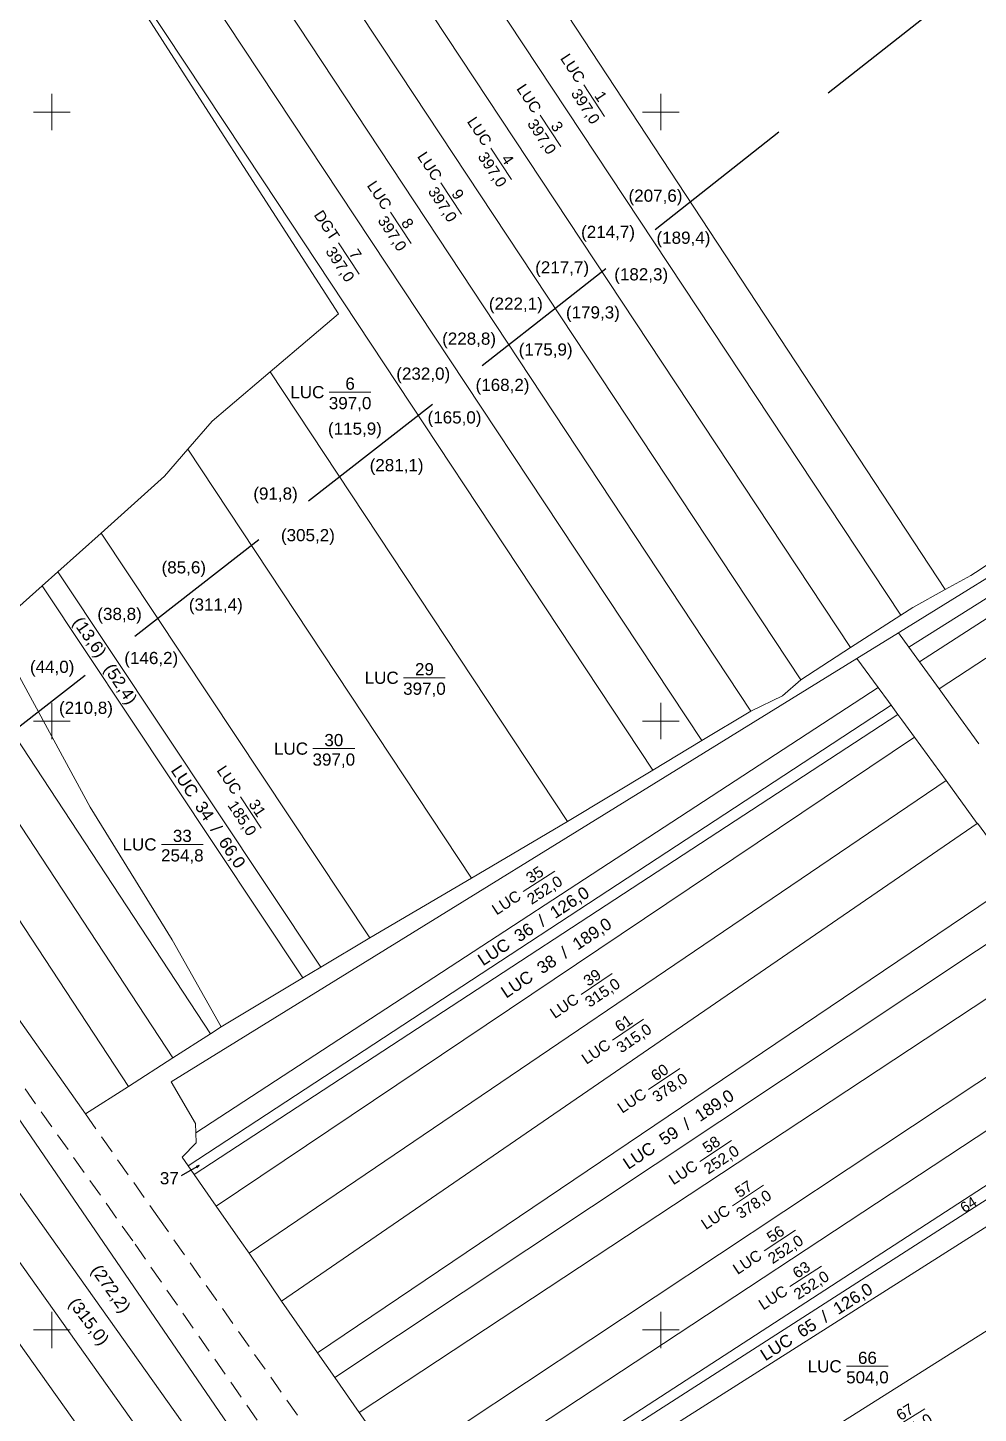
# Model space of a CAD drawing. Header units: metres. Extents: x 591680 to 592121, y 2319362 to 2319832.
# Drawn here: x 591848 to 591926.1, y 2319643.2 to 2319756.9 of the extents above; entities that cross this region are included whole.
import ezdxf
from ezdxf.enums import TextEntityAlignment as Align

# ---------------------------------------------------------------- set-up
doc = ezdxf.new("R2010")
doc.units = ezdxf.units.M
doc.header["$MEASUREMENT"] = 0
doc.linetypes.add('DGN Style 3', pattern=[18.08141, 12.915293, -5.166117])
doc.linetypes.add('{tuong nha}', pattern=[2.3, 1.5, -0.8])
for name, color, linetype, lineweight in [('Level 10', 7, 'Continuous', 0), ('Level 13', 7, 'Continuous', 0), ('Level 2', 7, 'Continuous', 0), ('Level 22', 7, 'Continuous', 0), ('Level 4', 7, 'Continuous', 0), ('Level 51', 7, 'Continuous', 0), ('Level 6', 7, 'Continuous', 0), ('Level 63', 7, 'Continuous', 0)]:
    doc.layers.add(name, color=color, linetype=linetype, lineweight=lineweight)
doc.styles.get("Standard").update_dxf_attribs({"font": 'arial.ttf'})
doc.styles.add('Style-Arial', font='arial.ttf')
doc.dimstyles.get("Standard").update_dxf_attribs({"dimtxt": 0.18, "dimasz": 0.18, "dimexe": 0.18, "dimexo": 0.0625, "dimgap": 0.09, "dimtad": 0, "dimtih": 1, "dimtoh": 1, "dimdec": 4, "dimzin": 0, "dimdsep": 46, "dimtxsty": 'Standard', "dimcen": 0.09, "dimadec": 0, "dimazin": 0, "dimtfac": 1, "dimtdec": 4, "dimtofl": 0, "dimtmove": 0, "dimatfit": 3, "dimfxl": 1, "dimtolj": 1, "dimtzin": 0, "dimarcsym": 0})

# ---------------------------------------------------------------- blocks, each defined once
blk = doc.blocks.new('N_Thua_5')
at = {"layer": 'Level 13', "color": 7, "linetype": 'Continuous', "lineweight": 0}
blk.add_line((0, 0), (3.427591, 0), dxfattribs=at)
at = {"layer": 'Level 13', "color": 3, "linetype": 'Continuous', "lineweight": 0}
blk.add_text('LUC', height=1, dxfattribs=at).set_placement((-0.4, 0), align=Align.MIDDLE_RIGHT)
at = {"layer": 'Level 2', "color": 1, "linetype": 'Continuous', "lineweight": 0}
blk.add_text('66', height=1, dxfattribs=at).set_placement((1.713796, 0.2), align=Align.CENTER)
at = {"layer": 'Level 4', "color": 1, "linetype": 'Continuous', "lineweight": 0}
blk.add_text('504,0', height=1, dxfattribs=at).set_placement((1.713796, -0.4), align=Align.TOP_CENTER)
blk = doc.blocks.new('N_Thua_9')
at = {"layer": 'Level 13', "color": 7, "linetype": 'Continuous', "lineweight": 0}
blk.add_line((0, 0), (3.427591, 0), dxfattribs=at)
at = {"layer": 'Level 13', "color": 3, "linetype": 'Continuous', "lineweight": 0}
blk.add_text('LUC', height=1, dxfattribs=at).set_placement((-0.4, 0), align=Align.MIDDLE_RIGHT)
at = {"layer": 'Level 2', "color": 1, "linetype": 'Continuous', "lineweight": 0}
blk.add_text('6', height=1, dxfattribs=at).set_placement((1.713796, 0.2), align=Align.CENTER)
at = {"layer": 'Level 4', "color": 1, "linetype": 'Continuous', "lineweight": 0}
blk.add_text('397,0', height=1, dxfattribs=at).set_placement((1.713796, -0.4), align=Align.TOP_CENTER)
blk = doc.blocks.new('N_Thua_10')
at = {"layer": 'Level 13', "color": 7, "linetype": 'Continuous', "lineweight": 0}
blk.add_line((0, 0), (3.084832, 0), dxfattribs=at)
at = {"layer": 'Level 13', "color": 3, "linetype": 'Continuous', "lineweight": 0}
blk.add_text('DGT', height=0.9, dxfattribs=at).set_placement((-0.4, 0), align=Align.MIDDLE_RIGHT)
at = {"layer": 'Level 2', "color": 1, "linetype": 'Continuous', "lineweight": 0}
blk.add_text('7', height=0.9, dxfattribs=at).set_placement((1.542416, 0.2), align=Align.CENTER)
at = {"layer": 'Level 4', "color": 1, "linetype": 'Continuous', "lineweight": 0}
blk.add_text('397,0', height=0.9, dxfattribs=at).set_placement((1.542416, -0.4), align=Align.TOP_CENTER)
blk = doc.blocks.new('N_Thua_11')
at = {"layer": 'Level 13', "color": 7, "linetype": 'Continuous', "lineweight": 0}
blk.add_line((0, 0), (3.084832, 0), dxfattribs=at)
at = {"layer": 'Level 13', "color": 3, "linetype": 'Continuous', "lineweight": 0}
blk.add_text('LUC', height=0.9, dxfattribs=at).set_placement((-0.4, 0), align=Align.MIDDLE_RIGHT)
at = {"layer": 'Level 2', "color": 1, "linetype": 'Continuous', "lineweight": 0}
blk.add_text('8', height=0.9, dxfattribs=at).set_placement((1.542416, 0.2), align=Align.CENTER)
at = {"layer": 'Level 4', "color": 1, "linetype": 'Continuous', "lineweight": 0}
blk.add_text('397,0', height=0.9, dxfattribs=at).set_placement((1.542416, -0.4), align=Align.TOP_CENTER)
blk = doc.blocks.new('N_Thua_12')
at = {"layer": 'Level 13', "color": 7, "linetype": 'Continuous', "lineweight": 0}
blk.add_line((0, 0), (3.427591, 0), dxfattribs=at)
at = {"layer": 'Level 13', "color": 3, "linetype": 'Continuous', "lineweight": 0}
blk.add_text('LUC', height=1, dxfattribs=at).set_placement((-0.4, 0), align=Align.MIDDLE_RIGHT)
at = {"layer": 'Level 2', "color": 1, "linetype": 'Continuous', "lineweight": 0}
blk.add_text('30', height=1, dxfattribs=at).set_placement((1.713796, 0.2), align=Align.CENTER)
at = {"layer": 'Level 4', "color": 1, "linetype": 'Continuous', "lineweight": 0}
blk.add_text('397,0', height=1, dxfattribs=at).set_placement((1.713796, -0.4), align=Align.TOP_CENTER)
blk = doc.blocks.new('N_Thua_13')
at = {"layer": 'Level 13', "color": 7, "linetype": 'Continuous', "lineweight": 0}
blk.add_line((0, 0), (3.084832, 0), dxfattribs=at)
at = {"layer": 'Level 13', "color": 3, "linetype": 'Continuous', "lineweight": 0}
blk.add_text('LUC', height=0.9, dxfattribs=at).set_placement((-0.4, 0), align=Align.MIDDLE_RIGHT)
at = {"layer": 'Level 2', "color": 1, "linetype": 'Continuous', "lineweight": 0}
blk.add_text('4', height=0.9, dxfattribs=at).set_placement((1.542416, 0.2), align=Align.CENTER)
at = {"layer": 'Level 4', "color": 1, "linetype": 'Continuous', "lineweight": 0}
blk.add_text('397,0', height=0.9, dxfattribs=at).set_placement((1.542416, -0.4), align=Align.TOP_CENTER)
blk = doc.blocks.new('N_Thua_14')
at = {"layer": 'Level 13', "color": 7, "linetype": 'Continuous', "lineweight": 0}
blk.add_line((0, 0), (3.084832, 0), dxfattribs=at)
at = {"layer": 'Level 13', "color": 3, "linetype": 'Continuous', "lineweight": 0}
blk.add_text('LUC', height=0.9, dxfattribs=at).set_placement((-0.4, 0), align=Align.MIDDLE_RIGHT)
at = {"layer": 'Level 2', "color": 1, "linetype": 'Continuous', "lineweight": 0}
blk.add_text('3', height=0.9, dxfattribs=at).set_placement((1.542416, 0.2), align=Align.CENTER)
at = {"layer": 'Level 4', "color": 1, "linetype": 'Continuous', "lineweight": 0}
blk.add_text('397,0', height=0.9, dxfattribs=at).set_placement((1.542416, -0.4), align=Align.TOP_CENTER)
blk = doc.blocks.new('N_Thua_15')
at = {"layer": 'Level 13', "color": 7, "linetype": 'Continuous', "lineweight": 0}
blk.add_line((0, 0), (3.427591, 0), dxfattribs=at)
at = {"layer": 'Level 13', "color": 3, "linetype": 'Continuous', "lineweight": 0}
blk.add_text('LUC', height=1, dxfattribs=at).set_placement((-0.4, 0), align=Align.MIDDLE_RIGHT)
at = {"layer": 'Level 2', "color": 1, "linetype": 'Continuous', "lineweight": 0}
blk.add_text('29', height=1, dxfattribs=at).set_placement((1.713796, 0.2), align=Align.CENTER)
at = {"layer": 'Level 4', "color": 1, "linetype": 'Continuous', "lineweight": 0}
blk.add_text('397,0', height=1, dxfattribs=at).set_placement((1.713796, -0.4), align=Align.TOP_CENTER)
blk = doc.blocks.new('N_Thua_16')
at = {"layer": 'Level 13', "color": 7, "linetype": 'Continuous', "lineweight": 0}
blk.add_line((0, 0), (3.084832, 0), dxfattribs=at)
at = {"layer": 'Level 13', "color": 3, "linetype": 'Continuous', "lineweight": 0}
blk.add_text('LUC', height=0.9, dxfattribs=at).set_placement((-0.4, 0), align=Align.MIDDLE_RIGHT)
at = {"layer": 'Level 2', "color": 1, "linetype": 'Continuous', "lineweight": 0}
blk.add_text('9', height=0.9, dxfattribs=at).set_placement((1.542416, 0.2), align=Align.CENTER)
at = {"layer": 'Level 4', "color": 1, "linetype": 'Continuous', "lineweight": 0}
blk.add_text('397,0', height=0.9, dxfattribs=at).set_placement((1.542416, -0.4), align=Align.TOP_CENTER)
blk = doc.blocks.new('N_Thua_17')
at = {"layer": 'Level 13', "color": 7, "linetype": 'Continuous', "lineweight": 0}
blk.add_line((0, 0), (3.084832, 0), dxfattribs=at)
at = {"layer": 'Level 13', "color": 3, "linetype": 'Continuous', "lineweight": 0}
blk.add_text('LUC', height=0.9, dxfattribs=at).set_placement((-0.4, 0), align=Align.MIDDLE_RIGHT)
at = {"layer": 'Level 2', "color": 1, "linetype": 'Continuous', "lineweight": 0}
blk.add_text('1', height=0.9, dxfattribs=at).set_placement((1.542416, 0.2), align=Align.CENTER)
at = {"layer": 'Level 4', "color": 1, "linetype": 'Continuous', "lineweight": 0}
blk.add_text('397,0', height=0.9, dxfattribs=at).set_placement((1.542416, -0.4), align=Align.TOP_CENTER)
blk = doc.blocks.new('N_Thua_21')
at = {"layer": 'Level 13', "color": 7, "linetype": 'Continuous', "lineweight": 0}
blk.add_line((0, 0), (3.084832, 0), dxfattribs=at)
at = {"layer": 'Level 13', "color": 3, "linetype": 'Continuous', "lineweight": 0}
blk.add_text('LUC', height=0.9, dxfattribs=at).set_placement((-0.4, 0), align=Align.MIDDLE_RIGHT)
at = {"layer": 'Level 2', "color": 1, "linetype": 'Continuous', "lineweight": 0}
blk.add_text('57', height=0.9, dxfattribs=at).set_placement((1.542416, 0.2), align=Align.CENTER)
at = {"layer": 'Level 4', "color": 1, "linetype": 'Continuous', "lineweight": 0}
blk.add_text('378,0', height=0.9, dxfattribs=at).set_placement((1.542416, -0.4), align=Align.TOP_CENTER)
blk = doc.blocks.new('N_Thua_23')
at = {"layer": 'Level 13', "color": 7, "linetype": 'Continuous', "lineweight": 0}
blk.add_line((0, 0), (3.084832, 0), dxfattribs=at)
at = {"layer": 'Level 13', "color": 3, "linetype": 'Continuous', "lineweight": 0}
blk.add_text('LUC', height=0.9, dxfattribs=at).set_placement((-0.4, 0), align=Align.MIDDLE_RIGHT)
at = {"layer": 'Level 2', "color": 1, "linetype": 'Continuous', "lineweight": 0}
blk.add_text('60', height=0.9, dxfattribs=at).set_placement((1.542416, 0.2), align=Align.CENTER)
at = {"layer": 'Level 4', "color": 1, "linetype": 'Continuous', "lineweight": 0}
blk.add_text('378,0', height=0.9, dxfattribs=at).set_placement((1.542416, -0.4), align=Align.TOP_CENTER)
blk = doc.blocks.new('N_Thua_25')
at = {"layer": 'Level 13', "color": 7, "linetype": 'Continuous', "lineweight": 0}
blk.add_line((0, 0), (3.084832, 0), dxfattribs=at)
at = {"layer": 'Level 13', "color": 3, "linetype": 'Continuous', "lineweight": 0}
blk.add_text('LUC', height=0.9, dxfattribs=at).set_placement((-0.4, 0), align=Align.MIDDLE_RIGHT)
at = {"layer": 'Level 2', "color": 1, "linetype": 'Continuous', "lineweight": 0}
blk.add_text('67', height=0.9, dxfattribs=at).set_placement((1.542416, 0.2), align=Align.CENTER)
at = {"layer": 'Level 4', "color": 1, "linetype": 'Continuous', "lineweight": 0}
blk.add_text('378,0', height=0.9, dxfattribs=at).set_placement((1.542416, -0.4), align=Align.TOP_CENTER)
blk = doc.blocks.new('N_Thua_31')
at = {"layer": 'Level 13', "color": 7, "linetype": 'Continuous', "lineweight": 0}
blk.add_line((0, 0), (3.084832, 0), dxfattribs=at)
at = {"layer": 'Level 13', "color": 3, "linetype": 'Continuous', "lineweight": 0}
blk.add_text('LUC', height=0.9, dxfattribs=at).set_placement((-0.4, 0), align=Align.MIDDLE_RIGHT)
at = {"layer": 'Level 2', "color": 1, "linetype": 'Continuous', "lineweight": 0}
blk.add_text('39', height=0.9, dxfattribs=at).set_placement((1.542416, 0.2), align=Align.CENTER)
at = {"layer": 'Level 4', "color": 1, "linetype": 'Continuous', "lineweight": 0}
blk.add_text('315,0', height=0.9, dxfattribs=at).set_placement((1.542416, -0.4), align=Align.TOP_CENTER)
blk = doc.blocks.new('N_Thua_36')
at = {"layer": 'Level 13', "color": 7, "linetype": 'Continuous', "lineweight": 0}
blk.add_line((0, 0), (3.084832, 0), dxfattribs=at)
at = {"layer": 'Level 13', "color": 3, "linetype": 'Continuous', "lineweight": 0}
blk.add_text('LUC', height=0.9, dxfattribs=at).set_placement((-0.4, 0), align=Align.MIDDLE_RIGHT)
at = {"layer": 'Level 2', "color": 1, "linetype": 'Continuous', "lineweight": 0}
blk.add_text('61', height=0.9, dxfattribs=at).set_placement((1.542416, 0.2), align=Align.CENTER)
at = {"layer": 'Level 4', "color": 1, "linetype": 'Continuous', "lineweight": 0}
blk.add_text('315,0', height=0.9, dxfattribs=at).set_placement((1.542416, -0.4), align=Align.TOP_CENTER)
blk = doc.blocks.new('N_Thua_43')
at = {"layer": 'Level 13', "color": 7, "linetype": 'Continuous', "lineweight": 0}
blk.add_line((0, 0), (3.432927, 0), dxfattribs=at)
at = {"layer": 'Level 13', "color": 3, "linetype": 'Continuous', "lineweight": 0}
blk.add_text('LUC', height=1, dxfattribs=at).set_placement((-0.4, 0), align=Align.MIDDLE_RIGHT)
at = {"layer": 'Level 2', "color": 1, "linetype": 'Continuous', "lineweight": 0}
blk.add_text('33', height=1, dxfattribs=at).set_placement((1.716463, 0.2), align=Align.CENTER)
at = {"layer": 'Level 4', "color": 1, "linetype": 'Continuous', "lineweight": 0}
blk.add_text('254,8', height=1, dxfattribs=at).set_placement((1.716463, -0.4), align=Align.TOP_CENTER)
blk = doc.blocks.new('N_Thua_44')
at = {"layer": 'Level 13', "color": 7, "linetype": 'Continuous', "lineweight": 0}
blk.add_line((0, 0), (3.084832, 0), dxfattribs=at)
at = {"layer": 'Level 13', "color": 3, "linetype": 'Continuous', "lineweight": 0}
blk.add_text('LUC', height=0.9, dxfattribs=at).set_placement((-0.4, 0), align=Align.MIDDLE_RIGHT)
at = {"layer": 'Level 2', "color": 1, "linetype": 'Continuous', "lineweight": 0}
blk.add_text('56', height=0.9, dxfattribs=at).set_placement((1.542416, 0.2), align=Align.CENTER)
at = {"layer": 'Level 4', "color": 1, "linetype": 'Continuous', "lineweight": 0}
blk.add_text('252,0', height=0.9, dxfattribs=at).set_placement((1.542416, -0.4), align=Align.TOP_CENTER)
blk = doc.blocks.new('N_Thua_45')
at = {"layer": 'Level 13', "color": 7, "linetype": 'Continuous', "lineweight": 0}
blk.add_line((0, 0), (3.084832, 0), dxfattribs=at)
at = {"layer": 'Level 13', "color": 3, "linetype": 'Continuous', "lineweight": 0}
blk.add_text('LUC', height=0.9, dxfattribs=at).set_placement((-0.4, 0), align=Align.MIDDLE_RIGHT)
at = {"layer": 'Level 2', "color": 1, "linetype": 'Continuous', "lineweight": 0}
blk.add_text('35', height=0.9, dxfattribs=at).set_placement((1.542416, 0.2), align=Align.CENTER)
at = {"layer": 'Level 4', "color": 1, "linetype": 'Continuous', "lineweight": 0}
blk.add_text('252,0', height=0.9, dxfattribs=at).set_placement((1.542416, -0.4), align=Align.TOP_CENTER)
blk = doc.blocks.new('N_Thua_47')
at = {"layer": 'Level 13', "color": 7, "linetype": 'Continuous', "lineweight": 0}
blk.add_line((0, 0), (3.084832, 0), dxfattribs=at)
at = {"layer": 'Level 13', "color": 3, "linetype": 'Continuous', "lineweight": 0}
blk.add_text('LUC', height=0.9, dxfattribs=at).set_placement((-0.4, 0), align=Align.MIDDLE_RIGHT)
at = {"layer": 'Level 2', "color": 1, "linetype": 'Continuous', "lineweight": 0}
blk.add_text('63', height=0.9, dxfattribs=at).set_placement((1.542416, 0.2), align=Align.CENTER)
at = {"layer": 'Level 4', "color": 1, "linetype": 'Continuous', "lineweight": 0}
blk.add_text('252,0', height=0.9, dxfattribs=at).set_placement((1.542416, -0.4), align=Align.TOP_CENTER)
blk = doc.blocks.new('N_Thua_49')
at = {"layer": 'Level 13', "color": 7, "linetype": 'Continuous', "lineweight": 0}
blk.add_line((0, 0), (3.084832, 0), dxfattribs=at)
at = {"layer": 'Level 13', "color": 3, "linetype": 'Continuous', "lineweight": 0}
blk.add_text('LUC', height=0.9, dxfattribs=at).set_placement((-0.4, 0), align=Align.MIDDLE_RIGHT)
at = {"layer": 'Level 2', "color": 1, "linetype": 'Continuous', "lineweight": 0}
blk.add_text('58', height=0.9, dxfattribs=at).set_placement((1.542416, 0.2), align=Align.CENTER)
at = {"layer": 'Level 4', "color": 1, "linetype": 'Continuous', "lineweight": 0}
blk.add_text('252,0', height=0.9, dxfattribs=at).set_placement((1.542416, -0.4), align=Align.TOP_CENTER)
blk = doc.blocks.new('N_Th1_4')
at = {"layer": 'Level 13', "color": 3, "linetype": 'Continuous', "lineweight": 0}
blk.add_text('LUC', height=1, dxfattribs=at).set_placement((-1.54585, 0), align=Align.MIDDLE_RIGHT)
at = {"layer": 'Level 13', "color": 7, "linetype": 'Continuous', "lineweight": 0}
blk.add_text('/', height=1, dxfattribs=at).set_placement((1.54585, 0), align=Align.MIDDLE_LEFT)
at = {"layer": 'Level 2', "color": 1, "linetype": 'Continuous', "lineweight": 0}
blk.add_text('59', height=1, dxfattribs=at).set_placement((0, 0), align=Align.MIDDLE_CENTER)
at = {"layer": 'Level 4', "color": 1, "linetype": 'Continuous', "lineweight": 0}
blk.add_text('189,0', height=1, dxfattribs=at).set_placement((2.73465, 0), align=Align.MIDDLE_LEFT)
blk = doc.blocks.new('N_Th1_5')
at = {"layer": 'Level 13', "color": 3, "linetype": 'Continuous', "lineweight": 0}
blk.add_text('LUC', height=1, dxfattribs=at).set_placement((-1.54585, 0), align=Align.MIDDLE_RIGHT)
at = {"layer": 'Level 13', "color": 7, "linetype": 'Continuous', "lineweight": 0}
blk.add_text('/', height=1, dxfattribs=at).set_placement((1.54585, 0), align=Align.MIDDLE_LEFT)
at = {"layer": 'Level 2', "color": 1, "linetype": 'Continuous', "lineweight": 0}
blk.add_text('38', height=1, dxfattribs=at).set_placement((0, 0), align=Align.MIDDLE_CENTER)
at = {"layer": 'Level 4', "color": 1, "linetype": 'Continuous', "lineweight": 0}
blk.add_text('189,0', height=1, dxfattribs=at).set_placement((2.73465, 0), align=Align.MIDDLE_LEFT)
blk = doc.blocks.new('N_Thua_73')
at = {"layer": 'Level 13', "color": 7, "linetype": 'Continuous', "lineweight": 0}
blk.add_line((0, 0), (3.084832, 0), dxfattribs=at)
at = {"layer": 'Level 13', "color": 3, "linetype": 'Continuous', "lineweight": 0}
blk.add_text('LUC', height=0.9, dxfattribs=at).set_placement((-0.4, 0), align=Align.MIDDLE_RIGHT)
at = {"layer": 'Level 2', "color": 1, "linetype": 'Continuous', "lineweight": 0}
blk.add_text('31', height=0.9, dxfattribs=at).set_placement((1.542416, 0.2), align=Align.CENTER)
at = {"layer": 'Level 4', "color": 1, "linetype": 'Continuous', "lineweight": 0}
blk.add_text('185,0', height=0.9, dxfattribs=at).set_placement((1.542416, -0.4), align=Align.TOP_CENTER)
blk = doc.blocks.new('N_Th1_16')
at = {"layer": 'Level 13', "color": 3, "linetype": 'Continuous', "lineweight": 0}
blk.add_text('LUC', height=1, dxfattribs=at).set_placement((-1.5451, 0), align=Align.MIDDLE_RIGHT)
at = {"layer": 'Level 13', "color": 7, "linetype": 'Continuous', "lineweight": 0}
blk.add_text('/', height=1, dxfattribs=at).set_placement((1.5451, 0), align=Align.MIDDLE_LEFT)
at = {"layer": 'Level 2', "color": 1, "linetype": 'Continuous', "lineweight": 0}
blk.add_text('36', height=1, dxfattribs=at).set_placement((0, 0), align=Align.MIDDLE_CENTER)
at = {"layer": 'Level 4', "color": 1, "linetype": 'Continuous', "lineweight": 0}
blk.add_text('126,0', height=1, dxfattribs=at).set_placement((2.7339, 0), align=Align.MIDDLE_LEFT)
blk = doc.blocks.new('N_Th1_17')
at = {"layer": 'Level 13', "color": 3, "linetype": 'Continuous', "lineweight": 0}
blk.add_text('LUC', height=1, dxfattribs=at).set_placement((-1.5489, 0), align=Align.MIDDLE_RIGHT)
at = {"layer": 'Level 13', "color": 7, "linetype": 'Continuous', "lineweight": 0}
blk.add_text('/', height=1, dxfattribs=at).set_placement((1.5489, 0), align=Align.MIDDLE_LEFT)
at = {"layer": 'Level 2', "color": 1, "linetype": 'Continuous', "lineweight": 0}
blk.add_text('65', height=1, dxfattribs=at).set_placement((0, 0), align=Align.MIDDLE_CENTER)
at = {"layer": 'Level 4', "color": 1, "linetype": 'Continuous', "lineweight": 0}
blk.add_text('126,0', height=1, dxfattribs=at).set_placement((2.7378, 0), align=Align.MIDDLE_LEFT)
blk = doc.blocks.new('N_Th1_53')
at = {"layer": 'Level 13', "color": 3, "linetype": 'Continuous', "lineweight": 0}
blk.add_text('LUC', height=1, dxfattribs=at).set_placement((-1.5428, 0), align=Align.MIDDLE_RIGHT)
at = {"layer": 'Level 13', "color": 7, "linetype": 'Continuous', "lineweight": 0}
blk.add_text('/', height=1, dxfattribs=at).set_placement((1.5428, 0), align=Align.MIDDLE_LEFT)
at = {"layer": 'Level 2', "color": 1, "linetype": 'Continuous', "lineweight": 0}
blk.add_text('34', height=1, dxfattribs=at).set_placement((0, 0), align=Align.MIDDLE_CENTER)
at = {"layer": 'Level 4', "color": 1, "linetype": 'Continuous', "lineweight": 0}
blk.add_text('66,0', height=1, dxfattribs=at).set_placement((2.7316, 0), align=Align.MIDDLE_LEFT)
blk = doc.blocks.new('N_TNho_28')
at = {"layer": 'Level 2', "color": 1, "linetype": 'Continuous', "lineweight": 0}
blk.add_text('64', height=0.85, dxfattribs=at).set_placement((0, 0), align=Align.MIDDLE_CENTER)
blk = doc.blocks.new('N_TNho_67')
at = {"layer": 'Level 2', "color": 1, "linetype": 'Continuous', "lineweight": 70}
blk.add_text('37', height=1, dxfattribs=at).set_placement((0, 0), align=Align.MIDDLE_CENTER)
blk = doc.blocks.new('TerminatorOpen_0.5')
at = {"color": 0, "linetype": 'ByBlock', "lineweight": -2}
for q in [(-1, 0.25), (-1, 0), (-1, -0.25)]:
    blk.add_line((0, 0), q, dxfattribs=at)

msp = doc.modelspace()

# ---------------------------------------------------------------- linework, layer by layer
at = {"layer": 'Level 10', "color": 7, "linetype": 'Continuous', "lineweight": 0, "flags": 128}
for points in [[(591774.265997, 2319809.593602), (591863.022066, 2319674.326515)], [(591772.089499, 2319806.220847), (591859.933317, 2319672.344059)], [(591875.011001, 2319776.248911), (591875.458152, 2319776.50921), (591876.525254, 2319777.119798), (591876.98, 2319777.38), (591873.84, 2319783.8), (591868.35, 2319791.53), (591864.23, 2319797.87), (591862.73, 2319800.93), (591860.74, 2319806.1), (591889.793484, 2319761.865374), (591923.34, 2319710.79)], [(591769.578639, 2319802.149657), (591856.286817, 2319670.003621), (591859.933317, 2319672.344059)], [(591875.011001, 2319776.248911), (591886.317947, 2319759.153449), (591919.690338, 2319708.696285)], [(591870.766155, 2319773.794189), (591882.447184, 2319756.133135), (591915.579852, 2319706.038418)], [(591866.307967, 2319771.70094), (591878.593396, 2319753.126066), (591911.492377, 2319703.384671)], [(591861.675595, 2319770.053338), (591907.375053, 2319700.818114)], [(591856.405077, 2319769.372152), (591871.04556, 2319747.236571), (591903.355431, 2319698.385878)], [(591867.925881, 2319728.658465), (591871.36, 2319731.57), (591873.54, 2319733.42), (591866.782682, 2319743.910293), (591862.86, 2319750), (591857.9, 2319757.7), (591851.55, 2319765.2), (591852.822172, 2319766.294472)], [(591852.822172, 2319766.294472), (591867.33964, 2319744.344882), (591899.336887, 2319695.966857)], [(591874.900938, 2319616.754773), (591786.680849, 2319741.024646), (591787.69, 2319741.76), (591794.034604, 2319736.335699), (591877.700263, 2319618.481352)], [(591783.544388, 2319738.739149), (591871.593489, 2319614.710135)], [(591861.162708, 2319722.306001), (591863.16, 2319724.62), (591864.46, 2319725.72), (591867.925881, 2319728.658465)], [(591867.925881, 2319728.658465), (591892.32951, 2319691.761561)], [(591808.51, 2319723.96), (591819.896961, 2319707.325871), (591879.82, 2319619.79)], [(591919.501898, 2319707.246435), (591919.587219, 2319707.299113), (591945.27282, 2319723.157536)], [(591854.04, 2319715.42), (591859.25, 2319720.09), (591861.162708, 2319722.306001)], [(591861.162708, 2319722.306001), (591884.459549, 2319687.082496)], [(591920.355822, 2319706.067621), (591945.970516, 2319722.189211)], [(591921.235901, 2319704.8527), (591946.642034, 2319721.257217)], [(591948.134571, 2319719.18574), (591922.84674, 2319702.628988)], [(591850.496887, 2319712.247228), (591854.04, 2319715.42)], [(591876.09572, 2319682.189199), (591854.04, 2319715.42)], [(591925.46, 2319711.95), (591926.22, 2319712.45), (591928.8, 2319714.15)], [(591849.22, 2319711.11), (591850.496887, 2319712.247228)], [(591850.496887, 2319712.247228), (591872.075563, 2319679.787221)], [(591920.69, 2319709.33), (591923.34, 2319710.79), (591925.46, 2319711.95)], [(591845.806077, 2319708.053645), (591849.22, 2319711.11)], [(591849.22, 2319711.11), (591870.606277, 2319678.909348)], [(591823.463111, 2319710.108499), (591831.590969, 2319698.300102), (591846.61, 2319676.48), (591852.76, 2319667.74), (591856.286817, 2319670.003621)], [(591920.69, 2319709.33), (591919.690338, 2319708.696285)], [(591919.690338, 2319708.696285), (591915.579852, 2319706.038418)], [(591845.21, 2319707.52), (591853.14, 2319692.93)], [(591916.09036, 2319705.140134), (591919.501898, 2319707.246435)], [(591919.501898, 2319707.246435), (591920.355822, 2319706.067621)], [(591915.579852, 2319706.038418), (591911.492377, 2319703.384671)], [(591920.355822, 2319706.067621), (591921.235901, 2319704.8527)], [(591861.824465, 2319666.183363), (591861.81, 2319666.95), (591859.79, 2319670.38), (591916.09036, 2319705.140134)], [(591916.09036, 2319705.140134), (591917.846308, 2319702.742375)], [(591921.235901, 2319704.8527), (591922.84674, 2319702.628988)], [(591861.824465, 2319666.183363), (591917.846308, 2319702.742375)], [(591911.492377, 2319703.384671), (591909.980475, 2319702.074238), (591907.375053, 2319700.818114)], [(591917.846308, 2319702.742375), (591918.676936, 2319701.608146), (591918.903762, 2319701.298413)], [(591922.84674, 2319702.628988), (591923.880483, 2319701.201938), (591926.11093, 2319698.122877)], [(591861.183204, 2319663.482555), (591918.903762, 2319701.298413)], [(591918.903762, 2319701.298413), (591919.461293, 2319700.537102)], [(591861.69006, 2319662.758465), (591919.461293, 2319700.537102)], [(591907.375053, 2319700.818114), (591903.355431, 2319698.385878)], [(591919.461293, 2319700.537102), (591919.794075, 2319700.082686), (591919.916823, 2319699.915073), (591919.938575, 2319699.88537), (591920.08154, 2319699.690149), (591920.826141, 2319698.673391)], [(591863.507186, 2319660.162531), (591920.826141, 2319698.673391)], [(591903.355431, 2319698.385878), (591899.336887, 2319695.966857)], [(591920.826141, 2319698.673391), (591922.915084, 2319695.820925), (591923.426225, 2319695.121623)], [(591899.336887, 2319695.966857), (591892.32951, 2319691.761561)], [(591866.213648, 2319656.296099), (591923.426225, 2319695.121623)], [(591923.426225, 2319695.121623), (591925.981428, 2319691.580016)], [(591863.022066, 2319674.326515), (591863.9, 2319674.89), (591859.87, 2319682.04), (591853.14, 2319692.93)], [(591868.849846, 2319652.361707), (591925.981428, 2319691.580016)], [(591892.32951, 2319691.761561), (591884.459549, 2319687.082496)], [(591925.981428, 2319691.580016), (591926.008258, 2319691.598434), (591929.394897, 2319686.973956)], [(591871.812504, 2319648.129275), (591929.394897, 2319686.973956)], [(591884.459549, 2319687.082496), (591876.09572, 2319682.189199)], [(591873.243534, 2319646.084916), (591931.136021, 2319684.59644)], [(591872.075563, 2319679.787221), (591876.09572, 2319682.189199)], [(591875.244983, 2319643.22566), (591933.357045, 2319681.563617)], [(591870.606277, 2319678.909348), (591872.075563, 2319679.787221)], [(591863.9, 2319674.89), (591870.606277, 2319678.909348)], [(591878.407654, 2319638.707491), (591936.514178, 2319677.252531)], [(591859.933317, 2319672.344059), (591863.022066, 2319674.326515)], [(591880.418473, 2319635.83485), (591938.713691, 2319674.249081)], [(591882.352326, 2319633.072161), (591940.98783, 2319671.143729)], [(591882.770265, 2319632.475096), (591941.623224, 2319670.276094)], [(591883.702297, 2319631.143601), (591942.793975, 2319668.677425)], [(591861.824465, 2319666.183363), (591861.84, 2319665.36), (591860.695, 2319664.18), (591861.183204, 2319663.482555)], [(591861.183204, 2319663.482555), (591861.69006, 2319662.758465)], [(591861.69006, 2319662.758465), (591863.507186, 2319660.162531)], [(591887.774104, 2319625.326647), (591947.110646, 2319662.782983)], [(591863.507186, 2319660.162531), (591865.474905, 2319657.351461), (591866.213648, 2319656.296099)], [(591866.213648, 2319656.296099), (591868.849846, 2319652.361707)], [(591868.849846, 2319652.361707), (591871.812504, 2319648.129275)], [(591871.812504, 2319648.129275), (591873.243534, 2319646.084916)], [(591873.243534, 2319646.084916), (591875.244983, 2319643.22566)], [(591875.244983, 2319643.22566), (591878.407654, 2319638.707491)]]:
    msp.add_lwpolyline(points, dxfattribs=at)
at = {"layer": 'Level 22', "color": 7, "linetype": '{tuong nha}', "lineweight": 0}
for p, q in [((591843.814, 2319675.416), (591856.832, 2319657.052)), ((591843.814, 2319675.416), (591856.832, 2319657.052)), ((591843.814, 2319675.416), (591856.832, 2319657.052)), ((591843.814, 2319675.416), (591856.832, 2319657.052)), ((591843.814, 2319675.416), (591856.832, 2319657.052)), ((591843.814, 2319675.416), (591856.832, 2319657.052)), ((591852.758128, 2319667.738799), (591858.708, 2319659.281)), ((591852.758128, 2319667.738799), (591858.708, 2319659.281)), ((591858.708, 2319659.281), (591893.084, 2319610.444)), ((591858.708, 2319659.281), (591893.084, 2319610.444)), ((591858.708, 2319659.281), (591893.084, 2319610.444)), ((591856.832, 2319657.052), (591890.408, 2319608.642)), ((591856.832, 2319657.052), (591890.408, 2319608.642)), ((591856.832, 2319657.052), (591890.408, 2319608.642))]:
    msp.add_line(p, q, dxfattribs=at)
at = {"layer": 'Level 51', "color": 6, "linetype": 'DGN Style 3', "lineweight": 30, "flags": 128}
msp.add_lwpolyline([(591700, 2319584.598252), (591892.034053, 2319734.44035), (591945.683939, 2319776.778428), (591959.93779, 2319788.526047), (591973.859591, 2319800)], dxfattribs=at)
at = {"layer": 'Level 63', "color": 7, "linetype": 'Continuous', "lineweight": 0}
for p, q in [((591850, 2319751.5), (591850, 2319748.5)), ((591900, 2319751.5), (591900, 2319748.5)), ((591848.5, 2319750), (591851.5, 2319750)), ((591898.5, 2319750), (591901.5, 2319750)), ((591850, 2319701.5), (591850, 2319698.5)), ((591900, 2319701.5), (591900, 2319698.5)), ((591848.5, 2319700), (591851.5, 2319700)), ((591898.5, 2319700), (591901.5, 2319700)), ((591850, 2319651.5), (591850, 2319648.5)), ((591900, 2319651.5), (591900, 2319648.5)), ((591848.5, 2319650), (591851.5, 2319650)), ((591898.5, 2319650), (591901.5, 2319650))]:
    msp.add_line(p, q, dxfattribs=at)

# ---------------------------------------------------------------- block references
at = {"layer": 'Level 2', "color": 1, "linetype": 'Continuous', "lineweight": 0}
for name, p, rotation in [('N_Thua_17', (591893.681814, 2319752.221373), 303.297074), ('N_Thua_14', (591890.091373, 2319749.739354), 303.480668), ('N_Thua_13', (591886.030771, 2319747.038039), 303.480668), ('N_Thua_16', (591881.946163, 2319744.174254), 303.480667), ('N_Thua_11', (591877.81434, 2319741.786745), 303.480668), ('N_Thua_10', (591873.530966, 2319739.256601), 303.480668), ('N_Thua_73', (591865.483421, 2319693.779258), 303.572753), ('N_Th1_53', (591862.546455, 2319692.61591), 303.615058), ('N_Thua_45', (591888.704472, 2319685.995058), 33.127862), ('N_Th1_16', (591888.751725, 2319682.649578), 33.230975), ('N_Th1_5', (591890.624391, 2319680.030556), 33.895951), ('N_Thua_31', (591893.449285, 2319677.533226), 34.161549), ('N_Thua_36', (591896.037467, 2319673.784646), 34.467879), ('N_Thua_23', (591898.989396, 2319669.748401), 34.003328), ('N_Th1_4', (591900.65508, 2319665.95315), 33.63284), ('N_Thua_49', (591903.212054, 2319663.845982), 33.413818), ('N_Thua_21', (591905.870017, 2319660.17977), 33.558359), ('N_TNho_28', (591925.247284, 2319660.293351), 32.712456), ('N_Thua_44', (591908.480723, 2319656.489649), 33.383294), ('N_Thua_47', (591910.595702, 2319653.561099), 32.995344), ('N_Th1_17', (591911.973087, 2319650.167386), 32.422877), ('N_Thua_25', (591919.065119, 2319641.897224), 31.965675)]:
    msp.add_blockref(name, p, dxfattribs=dict(at, rotation=rotation))
for name, p in [('N_Thua_9', (591872.775869, 2319727.000747)), ('N_Thua_15', (591878.878753, 2319703.55269)), ('N_Thua_12', (591871.439393, 2319697.734018)), ('N_Thua_43', (591858.997897, 2319689.868287)), ('N_Thua_5', (591915.245869, 2319647.015115))]:
    msp.add_blockref(name, p, dxfattribs=at)
at = {"layer": 'Level 2', "color": 1, "linetype": 'Continuous', "lineweight": 70}
msp.add_blockref('N_TNho_67', (591859.64645, 2319662.460577), dxfattribs=at)

# ---------------------------------------------------------------- texts
at = {"layer": 'Level 6', "color": 6, "linetype": 'Continuous', "lineweight": 70}
for s, p in [('(207,6)', (591899.561948, 2319743.134561)), ('(214,7)', (591895.664292, 2319740.162612)), ('(217,7)', (591891.895913, 2319737.246562)), ('(222,1)', (591888.097178, 2319734.26604)), ('(228,8)', (591884.257594, 2319731.395903)), ('(232,0)', (591880.494909, 2319728.520698)), ('(115,9)', (591874.886242, 2319724.005755)), ('(91,8)', (591868.367753, 2319718.673618)), ('(85,6)', (591860.837107, 2319712.616839)), ('(38,8)', (591855.564165, 2319708.791305)), ('(44,0)', (591850.030664, 2319704.4486))]:
    msp.add_text(s, height=1, dxfattribs=at).set_placement(p, align=Align.MIDDLE_CENTER)
at = {"layer": 'Level 6', "color": 30, "linetype": 'Continuous', "lineweight": 70}
for s, p in [('(189,4)', (591901.856582, 2319739.679725)), ('(182,3)', (591898.387126, 2319736.677123)), ('(179,3)', (591894.421949, 2319733.551646)), ('(175,9)', (591890.543774, 2319730.499397)), ('(168,2)', (591887.001951, 2319727.597912)), ('(165,0)', (591883.061383, 2319724.930339)), ('(281,1)', (591878.306329, 2319721.009632)), ('(305,2)', (591871.02502, 2319715.259786)), ('(311,4)', (591863.466035, 2319709.558997)), ('(146,2)', (591858.164742, 2319705.173864)), ('(210,8)', (591852.806246, 2319701.085382))]:
    msp.add_text(s, height=1, dxfattribs=at).set_placement(p, align=Align.MIDDLE_CENTER)
at = {"layer": 'Level 6', "color": 6, "linetype": 'Continuous', "lineweight": 70}
msp.add_text('(13,6)', height=1, rotation=304.835816, dxfattribs=at).set_placement((591853.124727, 2319706.90026), align=Align.MIDDLE_CENTER)
at = {"layer": 'Level 6', "color": 30, "linetype": 'Continuous', "lineweight": 70}
for s, rotation, p in [('(52,4)', 303.966374, (591855.654784, 2319703.051738)), ('(272,2)', 305.628807, (591854.864739, 2319653.395639)), ('(315,0)', 306.96831, (591853.061719, 2319650.709836))]:
    msp.add_text(s, height=1, rotation=rotation, dxfattribs=at).set_placement(p, align=Align.MIDDLE_CENTER)

# ---------------------------------------------------------------- leaders
at = {"layer": 'Level 13', "color": 1, "linetype": 'Continuous', "lineweight": 13}
msp.add_leader([(591862.085989, 2319663.49579), (591860.617396, 2319662.647053)], dimstyle='Standard', override={"dimtxt": 0.4, "dimasz": 0.24, "dimgap": 0.2, "dimtad": 1, "dimtxsty": 'Style-Arial', "dimldrblk": 'TerminatorOpen_0.5'}, dxfattribs=at)

doc.saveas('drawing.dxf')
